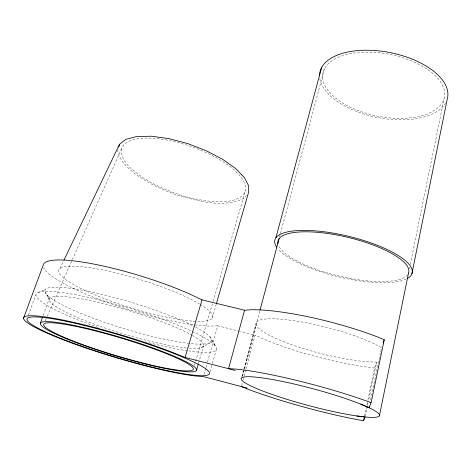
<?xml version="1.0" encoding="UTF-8"?>
<svg xmlns="http://www.w3.org/2000/svg" width="471" height="471" viewBox="0 0 471 471"><rect width="100%" height="100%" fill="white"/><g stroke="black" fill="none" stroke-linecap="round" stroke-linejoin="round"><path stroke-width="0.35" stroke-dasharray="2.35 1.77" d="M121.453 148.848C120.299 161.942 133.205 170.431 142.43 177.326C155.236 185.574 169.33 191.632 183.884 196.048C197.255 199.804 211.12 202.412 225.067 201.617C232.78 200.758 242.818 198.998 245.521 190.496C246.315 180.063 237.184 172.633 230.025 166.522C219.739 158.91 208.27 153.128 196.419 148.383C180.275 142.401 163.302 138.133 145.998 138.05C138.327 138.498 130.055 139.239 123.985 144.491L121.453 148.848L47.247 316.329M409.405 268.729L409.717 267.198M410.288 264.402L444.106 98.557A61.978 31.469 11.2 0 0 360.88 52.334A61.978 31.469 11.2 0 0 345.867 104.868A61.978 31.469 11.2 0 0 444.106 98.557M370.642 399.873L381.563 347.633L373.58 343.459A69.814 13.382 14.4 0 0 278.267 318.991A69.814 13.382 14.4 0 0 273.145 337.142A69.814 13.382 14.4 0 0 368.387 361.858L376.641 362.111L368.569 400.585M364.448 416.464L367.739 400.797M367.892 400.091L374.628 368.045L376.641 362.111M365.278 416.258L367.374 406.285M367.521 405.572L368.416 401.298M118.068 149.737L117.721 151.079C119.97 161.942 129.083 169.107 137.367 175.565C150.484 184.461 164.974 191.032 179.981 196.03C200.363 201.488 223.613 207.964 243.748 198.444L246.527 195.235M241.841 376.676L243.725 369.623M243.913 368.917L256.348 322.352M242.382 376.229L244.09 369.835M244.278 369.123L259.821 310.878M279.538 237.007L280.298 234.164M280.486 233.451L324.466 68.66M242.536 376.347L256.236 324.996M241.552 385.867L242.488 382.346M243.242 379.526L243.99 376.706M244.178 375.999L245.868 369.653M246.056 368.946L255.064 335.105L240.287 331.431M210.09 371.725L212.25 364.042M212.445 363.347L216.377 349.382M203.961 374.474L205.756 368.128M205.957 367.427L207.358 362.487M207.558 361.787L217.767 325.826L239.58 331.254M198.574 363.141L203.584 345.714M212.174 318.225L216.266 304.083M194.364 365.655L195.4 362.122M195.606 361.416L212.927 302.088M213.133 301.381L245.521 190.496M43.273 315.24L49.172 298.997L47.218 295.017L50.073 301.717M28.419 315.117L35.931 294.787M45.157 321.039L46.947 317.001M59.935 268.482L63.732 260.563M201.553 347.504L210.714 342.488M38.175 292.526L45.893 289.023M217.767 325.826L209.736 326.126A96.437 17.857 17.1 0 1 111.032 303.789A96.437 17.857 17.1 0 1 43.638 267.716M374.628 368.045L370.589 367.621A96.319 18.516 14.4 0 1 263.177 338.843L255.064 335.105M209.819 336.653L215.618 346.285L211.885 340.074M44.939 291.578L49.172 298.997M199.975 304.26A80.47 14.866 17.1 0 1 140.617 310.73A80.47 14.866 17.1 0 1 66.417 266.451A80.47 14.866 17.1 0 1 199.31 303.866M195.659 327.18A87.212 13.653 16.9 0 1 138.262 332.773A87.212 13.653 16.9 0 1 51.368 287.363A87.212 13.653 16.9 0 1 194.499 326.574M192.386 335.417A80.665 11.952 16.9 0 1 189.707 348.263M186.41 347.992A80.665 11.952 16.9 0 1 71.51 314.893A80.665 11.952 16.9 0 1 78.245 298.337A80.665 11.952 16.9 0 1 191.685 335.028M192.421 331.531A94.277 13.995 16.9 0 1 188.83 350.93M187.517 350.742A94.277 13.995 16.9 0 1 147.865 342.452M147.164 342.276A94.277 13.995 16.9 0 1 145.769 341.917M98.186 327.445A94.277 13.995 16.9 0 1 49.867 291.443A94.277 13.995 16.9 0 1 191.691 331.19M407.58 274.746A67.223 19.87 13.5 0 1 341.616 276.689A67.223 19.87 13.5 0 1 278.514 245.491M406.143 279.085A70.609 20.877 13.5 0 1 339.779 277.125A70.609 20.877 13.5 0 1 278.102 248.976M445.637 102.884A65.092 33.058 11.2 0 1 376.105 117.214A65.092 33.058 11.2 0 1 319.591 76.702"/><path stroke-width="0.71" d="M411.913 273.722L447.238 99.122A65.092 33.058 11.2 0 0 388.799 52.34A65.092 33.058 11.2 0 0 319.568 75.331M379.408 415.828A71.58 8.696 15 0 0 279.721 380.898A71.58 8.696 15 0 0 272.002 394.415A71.58 8.696 15 0 0 379.408 415.828L408.522 273.056M360.662 404.124L368.993 407.745L369.293 406.314M368.993 407.745L371.101 402.717L384.236 339.774L379.809 337.854A96.319 18.516 14.4 0 0 252.02 309.712L244.561 310.212L202.024 299.868L188.435 293.451A96.437 17.857 17.1 0 0 94.171 264.137A96.437 17.857 17.1 0 0 43.226 265.132L23.55 318.131M241.364 386.573L249.795 389.906A98.763 12.04 15 0 0 359.473 420.044L363.547 420.738L364.001 418.601M118.763 147.052L119.457 144.361L125.887 139.334L136.82 136.502L151.597 136.237L169.101 138.662L187.858 143.637L206.21 150.726L222.571 159.275L235.624 168.518L244.484 177.673L248.735 186.051L248.376 193.098L216.472 303.377M260.016 310.165L279.162 238.426M275.935 237.655L321.558 67.718M244.561 310.212L228.553 368.693L235.959 369.093A98.763 12.04 15 0 1 366.509 400.974L371.101 402.717M196.566 370.112L198.373 363.836M235.194 370.412L185.091 357.436L202.024 299.868M383.123 343.047L384.236 339.774M40.329 323.359L42.537 317.271M363.547 420.738L365.131 416.97L356.835 415.964M64.05 259.904L119.457 144.361M247.163 388.098L203.36 376.588L195.406 375.993A98.763 11.581 16.7 0 1 64.127 340.127A98.763 11.581 16.7 0 1 40.035 316.276A98.763 11.581 16.7 0 1 170.891 351.719L185.091 357.436M276.665 247.116A70.609 20.877 13.5 0 1 347.692 236.089A70.609 20.877 13.5 0 1 407.721 278.255M277.943 243.642A67.223 19.87 13.5 0 1 344.619 236.583A67.223 19.87 13.5 0 1 408.54 272.962M68.896 341.528A95.307 11.174 16.7 0 0 209.501 373.815A95.307 11.174 16.7 0 0 76.373 323.571A95.307 11.174 16.7 0 0 68.896 341.528M65.304 338.319A81.542 9.544 16.7 0 0 194.647 371.448A81.542 9.544 16.7 0 0 95.395 330.401A81.542 9.544 16.7 0 0 65.304 338.319M67.806 338.855A78.115 9.137 16.7 0 0 191.556 370.489A78.115 9.137 16.7 0 0 96.125 331.113A78.115 9.137 16.7 0 0 67.806 338.855"/></g></svg>
